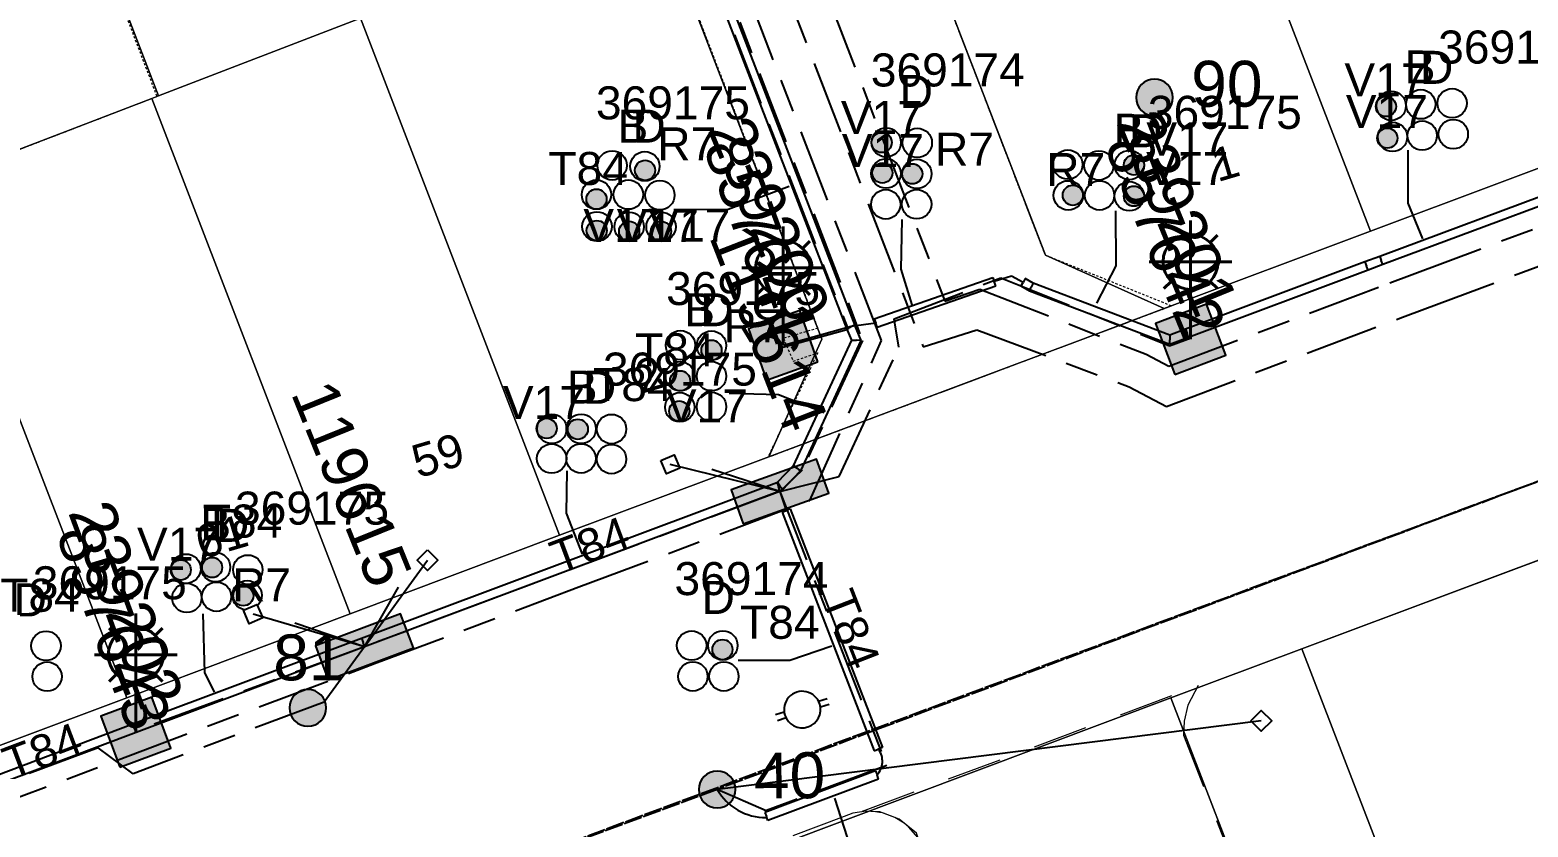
# Model space of a CAD drawing. Header units: metres. Extents: x 308616 to 310825, y 6264327 to 6267194.
# Drawn here: x 309909.7 to 309991.3, y 6266661.6 to 6266705 of the extents above; entities that cross this region are included whole.
import ezdxf
from ezdxf.enums import TextEntityAlignment as Align

# ---------------------------------------------------------------- set-up
doc = ezdxf.new("R2010")
doc.units = ezdxf.units.M
for name, pattern in [('Cable Exist OH', [1, 1, 0]), ('Cable Exist UG', [8.2, 4, -1.2, 1.8, -1.2]), ('Dash', [5, 3, -2]), ('HIDDEN', [0.375, 0.25, -0.125]), ('HIDDEN2', [0.1875, 0.125, -0.0625])]:
    doc.linetypes.add(name, pattern=pattern)
doc.layers.get('0').update_dxf_attribs({"color": 6})
for name, color, linetype in [('_User Miscellaneous9', 7, 'Continuous'), ('Equip_SP_LV_EXT', 7, 'Continuous'), ('Equip_SP_SL_EXT', 7, 'Continuous'), ('Mains_HV_EXT', 7, 'Continuous'), ('Mains_LV_EXT', 7, 'Continuous'), ('Mains_LV_SL_EXT', 7, 'Continuous'), ('Mains_SL_EXT', 7, 'Continuous'), ('Services_SP_EXT', 7, 'Continuous'), ('SupportsOH_SP_TR_HV_LV_SL_EXT', 7, 'Continuous'), ('SupportsUG_SP_LV_EXT', 7, 'Continuous'), ('SupportsUG_SP_LV_SL_EXT', 7, 'Continuous'), ('Trench_SP_EXT', 7, 'Continuous')]:
    doc.layers.add(name, color=color, linetype=linetype)
for name, color, linetype, lineweight in [('Cadastre Developer_SP_EXT', 7, 'Continuous', 5), ('Cadastre Land Parcels_SP_EXT', 7, 'Continuous', 5), ('Cadastre Other Property_SP_EXT', 7, 'HIDDEN', 5), ('Cadastre Roads_SP_EXT', 7, 'Continuous', 5)]:
    doc.layers.add(name, color=color, linetype=linetype, lineweight=lineweight)
doc.styles.add('COLUMN_LABEL', font='arial.ttf')
doc.styles.add('iecARIAL', font='arial.ttf', dxfattribs={"height": 2})
doc.styles.add('POLE_LABEL', font='arial.ttf')
doc.styles.get("Standard").update_dxf_attribs({"font": 'arial.ttf'})

# ---------------------------------------------------------------- blocks, each defined once
blk = doc.blocks.new('COLUMN_EXT')
blk.add_hatch(color=256).paths.add_polyline_path([(-1.485, 1.485), (-1.485, -1.485), (1.485, -1.485), (1.485, 1.485)])
blk.add_lwpolyline([(-1.485, -1.485), (1.485, -1.485), (1.485, 1.485), (-1.485, 1.485)], close=True)
for tag, height, style, flags, p in [('ASSET_NUM', 2.5, 'COLUMN_LABEL', 8, (2, 2)), ('STRUCTURE_PLANT_NUMBER', 0.2, 'POLE_LABEL', 9, (1.813, 0.031)), ('STREET_CODE', 0.2, 'COLUMN_LABEL', 9, (1.813, -0.2))]:
    blk.add_attdef(tag, text='', height=height, dxfattribs=dict(style=style, flags=flags)).set_placement(p, align=Align.MIDDLE_LEFT)
at = {"flags": 9}
for tag, p in [('OWNED_BY', (1.813, -0.6)), ('STATE', (1.813, -0.8)), ('COLUMN_TYPE', (1.813, -0.4)), ('STREETNAME', (1.813, -1.6)), ('USAGE', (1.813, -1)), ('LEGEND', (1.813, -1.2)), ('LOCATION', (1.813, -1.4)), ('SUBURB', (1.813, -1.8)), ('NOTES', (1.813, -2))]:
    blk.add_attdef(tag, text='', height=0.2, dxfattribs=at).set_placement(p, align=Align.MIDDLE_LEFT)
at = {"flags": 1}
blk.add_attdef('Z', (1.813, -2.351), '', height=0.2, dxfattribs=at)
blk = doc.blocks.new('PILLAR_EXT')
blk.add_hatch(color=256).paths.add_polyline_path([(-2.475, 0.99), (-2.475, -0.99), (2.475, -0.99), (2.475, 0.99)])
blk.add_lwpolyline([(-2.475, -0.99), (2.475, -0.99), (2.475, 0.99), (-2.475, 0.99)], close=True)
at = {"style": 'iecARIAL', "flags": 8}
blk.add_attdef('ASSET_NUM', (1.5, 3.5), '', height=2.5, dxfattribs=at)
for tag, p, flags in [('OWNED_BY', (0, -0.2), 9), ('STATE', (0, -0.4), 9), ('SUPPORT_TYPE', (0, -0.6), 9), ('USAGE', (0, -0.8), 9), ('LEGEND', (0, -1), 9), ('STREETNAME', (0, -1.8), 9), ('LOCATION', (0, -1.2), 9), ('NOTES', (0, -1.4), 9), ('PARENT', (0, -1.6), 9), ('SUBURB', (0, -2), 1)]:
    blk.add_attdef(tag, p, '', height=0.2, dxfattribs=dict(flags=flags))
blk = doc.blocks.new('DUCT_EXT')
blk.add_circle((0, 0.8), 0.8)
at = {"flags": 1}
blk.add_attdef('Z', (0, 0), '', height=0.2, dxfattribs=at)
at = {"flags": 9}
for tag, p in [('DUCT_CODE', (0, 0)), ('XSECT_TYPE', (0, -0.2)), ('STATE', (0, -0.6)), ('FB_REFERENCE', (0, -0.4)), ('NOTES', (0, -0.8))]:
    blk.add_attdef(tag, text='', height=0.2, dxfattribs=at).set_placement(p, align=Align.MIDDLE_LEFT)
blk = doc.blocks.new('LV_OH_LINKS_OPEN_EXT')
for p, q in [((-0.166, 4.966), (-0.166, 5.464)), ((0.166, 4.966), (0.166, 5.464)), ((-0.166, 3.002), (-0.166, 2.504)), ((0.166, 3.002), (0.166, 2.504))]:
    blk.add_line(p, q)
blk.add_lwpolyline([(0, 2.988, 1), (0, 4.98, 1)], format="xyb", close=True)
at = {"flags": 9}
for tag, p in [('ACTUAL_STATUS', (0, 0)), ('OPERATING_VOLTAGE', (0, -0.6)), ('ORIENTATION', (0, -0.8)), ('CONSTRUCTED_VOLTAGE', (0, -0.2)), ('NO_PHASES', (0, -0.4)), ('OWNED_BY', (0, -1)), ('STATE', (0, -1.2)), ('SWITCH_TYPE', (0, -1.4)), ('USAGE', (0, -1.6)), ('LEGEND', (0, -1.8)), ('NOTES', (0, -2))]:
    blk.add_attdef(tag, text='', height=0.2, dxfattribs=at).set_placement(p, align=Align.MIDDLE_LEFT)
at = {"flags": 1}
blk.add_attdef('Z', (0, 0), '', height=0.2, dxfattribs=at)
blk = doc.blocks.new('SL_LANTERN_EXT')
at = {"lineweight": 40}
for p, q in [((0, 1.968), (0, 6.468)), ((-1.459, 5.676), (-1.061, 5.278)), ((1.458, 5.676), (1.06, 5.278)), ((-2.25, 4.218), (2.25, 4.218)), ((-1.459, 2.759), (-1.061, 3.157)), ((0, 0), (0, 2.721)), ((1.458, 2.759), (1.06, 3.157))]:
    blk.add_line(p, q, dxfattribs=at)
blk.add_circle((0, 4.218), 1.5, dxfattribs=at)
at = {"style": 'iecARIAL', "flags": 8}
blk.add_attdef('ASSET_NUM', (1.5, 1.5), '', height=2.5, dxfattribs=at)
for tag, p, height, flags in [('CONSTRUCTED_VOLTAGE', (0.981, -0.653), 0.2, 9), ('CONTROL_TYPE', (0.981, -0.853), 0.2, 9), ('LNUMBER', (2.181, -3.253), 2.5, 8), ('OPERATING_VOLTAGE', (0.981, -1.653), 0.2, 9), ('LANTERN_PURPOSE', (0.981, -1.053), 0.2, 9), ('LANTERN_TYPE', (0.981, -1.253), 0.2, 9), ('NO_PHASES', (0.981, -1.453), 0.2, 9), ('ORIENTATION', (0.981, -1.853), 0.2, 9), ('OWNED_BY', (0.981, -2.053), 0.2, 9), ('STATE', (0.981, -2.253), 0.2, 9), ('USAGE', (0.981, -2.453), 0.2, 9), ('CEXIST', (0.981, -2.653), 0.2, 9), ('CNEW', (0.981, -2.853), 0.2, 9), ('CNUMBER', (0.981, -3.053), 0.2, 9), ('CREMOVE', (0.981, -3.253), 0.2, 9), ('CREPLACE', (0.981, -3.453), 0.2, 9), ('LKINGHEIGHT', (0.981, -3.653), 0.2, 9), ('LBRACKET', (0.981, -3.853), 0.2, 9), ('LBRACKETVOCAB', (0.981, -4.053), 0.2, 9), ('LCATEGORY', (0.981, -4.253), 0.2, 9), ('LCHARGE1', (0.981, -4.453), 0.2, 9), ('LCHARGE1PERCENT', (0.981, -4.653), 0.2, 9), ('LCHARGE2', (0.981, -4.853), 0.2, 9), ('LCHARGE2PERCENT', (0.981, -5.053), 0.2, 9), ('LCHARGE3', (0.981, -5.253), 0.2, 9), ('LCHARGE3PERCENT', (0.981, -5.453), 0.2, 9), ('LEXIST', (0.981, -5.653), 0.2, 9), ('LLAMP', (0.981, -5.853), 0.2, 9), ('LLAMPVOCAB', (0.981, -6.053), 0.2, 9), ('LMAST', (0.981, -6.253), 0.2, 9), ('LMASTVOCAB', (0.981, -6.453), 0.2, 9), ('LNEW', (0.981, -6.653), 0.2, 9), ('LANTNUMBER', (0.981, -6.853), 0.2, 9), ('LOUTREACH', (0.981, -7.253), 0.2, 9), ('LOUTREACHVOCAB', (0.981, -7.453), 0.2, 9), ('LRATECODE', (0.981, -7.653), 0.2, 9), ('LREMOVE', (0.981, -7.853), 0.2, 9), ('LREPLACE', (0.981, -8.053), 0.2, 9), ('LTYPE', (0.981, -8.253), 0.2, 9), ('LTYPEVOCAB', (0.981, -8.453), 0.2, 9), ('LEGEND', (0.981, -8.653), 0.2, 9), ('LOCATION', (0.981, -8.853), 0.2, 9), ('NOTES', (0.981, -9.053), 0.2, 9), ('STREETNAME', (0.981, -9.253), 0.2, 9), ('SUBURB', (0.981, -9.453), 0.2, 1)]:
    blk.add_attdef(tag, p, '', height=height, dxfattribs=dict(flags=flags))
blk = doc.blocks.new('CCP_EXT')
at = {"flags": 9}
for tag, p in [('USAGE', (0, -1.2)), ('LEGEND', (0, -1.4)), ('LIFE_SUPPORT', (0, -1.6)), ('STATE', (0, -1.8)), ('NOTES', (0, -2))]:
    blk.add_attdef(tag, text='', height=0.2, dxfattribs=at).set_placement(p, align=Align.MIDDLE_LEFT)
blk.add_wipeout([(0, 0.566), (0.566, 0), (0, -0.566), (-0.566, 0)])
blk.add_lwpolyline([(-0.566, 0), (0, 0.566), (0.566, 0), (0, -0.566), (-0.566, 0)])
at = {"flags": 1}
blk.add_attdef('Z', (0, 0), '', height=0.2, dxfattribs=at)
at = {"flags": 9}
for tag, p in [('CCP_TYPE', (0, 0)), ('OPERATING_VOLTAGE', (0, -0.6)), ('ORIENTATION', (0, -0.8)), ('CONSTRUCTED_VOLTAGE', (0, -0.2)), ('NO_PHASES', (0, -0.4)), ('OWNED_BY', (0, -1))]:
    blk.add_attdef(tag, text='', height=0.2, dxfattribs=at).set_placement(p, align=Align.MIDDLE_LEFT)
blk = doc.blocks.new('POLE_EXT')
blk.add_hatch(color=256).paths.add_polyline_path([(-1, 0, 1), (1, 0, 1)])
blk.add_lwpolyline([(-1, 0, 1), (1, 0, 1)], format="xyb", close=True)
for tag, height, flags, p in [('pNumber', 2.5, 8, (-17.84, 2.067)), ('OWNED_BY', 0.2, 9, (1.355, -0.4)), ('SPECIAL_USE', 0.2, 9, (1.355, -0.8)), ('PARENT', 0.2, 9, (1.355, -0.6)), ('cLV', 0.2, 9, (1.355, -1.4)), ('STATE', 0.2, 9, (1.355, -1)), ('hDepth', 0.2, 9, (1.355, -1.6)), ('USAGE', 0.2, 9, (1.355, -1.2)), ('cHV', 0.2, 9, (1.355, -2)), ('hDia', 0.2, 9, (1.355, -1.8)), ('LBRACKET', 0.2, 9, (1.355, -2.2)), ('LExisting', 0.2, 9, (1.355, -2.4)), ('LANTNUMBER', 0.2, 9, (1.355, -2.6)), ('LOther', 0.2, 9, (1.355, -2.8)), ('LRemove', 0.2, 9, (1.355, -3)), ('LEGEND', 0.2, 9, (1.355, -3.2)), ('cLinedev', 0.2, 9, (1.355, -3.4)), ('pExisting', 0.2, 9, (1.355, -3.8)), ('LOCATION', 0.2, 9, (1.355, -3.6)), ('PFNUMBER', 0.2, 9, (1.355, -4)), ('pFooting', 0.2, 9, (1.355, -4.4)), ('pNew', 0.2, 9, (1.355, -4.6)), ('pRelocate', 0.2, 9, (1.355, -5)), ('NEWPFNUMBER', 0.2, 9, (1.355, -4.2)), ('pRemove', 0.2, 9, (1.355, -5.2)), ('pReplace', 0.2, 9, (1.355, -5.4)), ('pStay', 0.2, 9, (1.355, -5.6)), ('pType', 0.2, 9, (1.355, -5.8)), ('cspan', 0.2, 9, (1.355, -6)), ('STREETNAME', 0.2, 9, (1.355, -6.2)), ('SUBURB', 0.2, 9, (1.355, -6.4)), ('NOTES', 0.2, 9, (1.355, -6.6)), ('OPERATED_BY', 0.2, 9, (1.355, -7.014)), ('MAINTAINED_BY', 0.2, 9, (1.355, -6.814))]:
    blk.add_attdef(tag, text='', height=height, dxfattribs=dict(flags=flags)).set_placement(p, align=Align.MIDDLE_LEFT)
at = {"style": 'POLE_LABEL'}
for tag, height, flags, p in [('ASSET_NUM', 2.5, 8, (2, 2)), ('STRUCTURE_PLANT_NUMBER', 0.2, 9, (1.355, 0.028)), ('STREET_CODE', 0.2, 9, (1.355, -0.2))]:
    blk.add_attdef(tag, text='', height=height, dxfattribs=dict(at, flags=flags)).set_placement(p, align=Align.MIDDLE_LEFT)
at = {"flags": 1}
blk.add_attdef('Z', (1.355, -7.328), '', height=0.2, dxfattribs=at)
blk = doc.blocks.new('CABLE_LARGE_EXT')
h = blk.add_hatch(color=256)
edge = h.paths.add_edge_path()
edge.add_arc((0, 0.55), 0.55, 0, 360)
blk.add_circle((0, 0.55), 0.55)
at = {"flags": 1}
blk.add_attdef('Z', (0, 0), '', height=0.2, dxfattribs=at)
at = {"flags": 9}
for tag, p in [('COND_CODE', (0, 0)), ('XSECT_SIZE', (0, -0.6)), ('STATE', (0, -0.4)), ('FB_REFERENCE', (0, -0.2)), ('NOTES', (0, -0.8))]:
    blk.add_attdef(tag, text='', height=0.2, dxfattribs=at).set_placement(p, align=Align.MIDDLE_LEFT)

msp = doc.modelspace()

# ---------------------------------------------------------------- linework, layer by layer
at = {"layer": '_User Miscellaneous9'}
for p, q in [((309954.654, 6266688.944), (309945.552, 6266712.578)), ((309954.206, 6266688.772), (309945.105, 6266712.404)), ((309996.932, 6266697.806), (309983.244, 6266692.704)), ((309997.288, 6266697.427), (309983.412, 6266692.254)), ((309982.436, 6266692.401), (309972.659, 6266688.733)), ((309983.244, 6266692.704), (309982.436, 6266692.401)), ((309982.436, 6266692.401), (309982.436, 6266692.401)), ((309982.436, 6266692.401), (309982.52, 6266692.176)), ((309982.436, 6266692.401), (309982.52, 6266692.176)), ((309982.604, 6266691.951), (309982.52, 6266692.176)), ((309982.604, 6266691.951), (309982.52, 6266692.176)), ((309983.412, 6266692.254), (309982.604, 6266691.951)), ((309983.244, 6266692.704), (309983.328, 6266692.479)), ((309983.412, 6266692.254), (309983.328, 6266692.479)), ((309955.702, 6266689.295), (309962.162, 6266691.557)), ((309962.162, 6266691.557), (309962.241, 6266691.33)), ((309963.931, 6266691.495), (309963.811, 6266691.287)), ((309964.359, 6266691.249), (309963.931, 6266691.495)), ((309982.604, 6266691.951), (309972.828, 6266688.284)), ((309982.604, 6266691.951), (309982.604, 6266691.951)), ((309955.86, 6266688.842), (309962.321, 6266691.104)), ((309962.321, 6266691.104), (309962.241, 6266691.33)), ((309963.691, 6266691.079), (309963.811, 6266691.287)), ((309964.152, 6266690.814), (309963.691, 6266691.079)), ((309964.152, 6266690.814), (309964.255, 6266691.031)), ((309971.807, 6266687.901), (309964.152, 6266690.814)), ((309964.359, 6266691.249), (309964.255, 6266691.031)), ((309971.808, 6266688.414), (309964.359, 6266691.249)), ((309954.652, 6266688.95), (309954.43, 6266688.858)), ((309954.654, 6266688.944), (309954.43, 6266688.858)), ((309954.996, 6266688.125), (309954.652, 6266688.95)), ((309955.702, 6266689.295), (309955.781, 6266689.069)), ((309955.86, 6266688.842), (309955.781, 6266689.069)), ((309951.294, 6266681.298), (309954.471, 6266688.136)), ((309951.696, 6266681.023), (309954.996, 6266688.125)), ((309954.206, 6266688.772), (309954.43, 6266688.858)), ((309954.208, 6266688.766), (309954.43, 6266688.858)), ((309954.471, 6266688.136), (309954.208, 6266688.766)), ((309954.471, 6266688.136), (309954.733, 6266688.13)), ((309954.996, 6266688.125), (309954.733, 6266688.13)), ((309972.828, 6266688.284), (309971.807, 6266687.901)), ((309971.807, 6266687.901), (309971.808, 6266688.157)), ((309972.659, 6266688.733), (309971.808, 6266688.414)), ((309971.808, 6266688.414), (309971.808, 6266688.157)), ((309972.659, 6266688.733), (309972.743, 6266688.508)), ((309972.659, 6266688.733), (309972.743, 6266688.508)), ((309972.828, 6266688.284), (309972.743, 6266688.508)), ((309972.828, 6266688.284), (309972.743, 6266688.508)), ((309950.425, 6266680.393), (309951.322, 6266681.327)), ((309950.696, 6266679.982), (309951.668, 6266680.995)), ((309951.322, 6266681.327), (309951.294, 6266681.298)), ((309951.294, 6266681.298), (309951.495, 6266681.161)), ((309951.322, 6266681.327), (309951.495, 6266681.161)), ((309951.668, 6266680.995), (309951.495, 6266681.161)), ((309951.696, 6266681.023), (309951.495, 6266681.161)), ((309951.668, 6266680.995), (309951.696, 6266681.023)), ((309950.394, 6266680.381), (309950.425, 6266680.393)), ((309950.394, 6266680.381), (309950.478, 6266680.156)), ((309950.394, 6266680.381), (309950.478, 6266680.156)), ((309950.425, 6266680.393), (309950.561, 6266680.187)), ((309950.563, 6266679.931), (309950.478, 6266680.156)), ((309950.563, 6266679.931), (309950.478, 6266680.156)), ((309950.696, 6266679.982), (309950.561, 6266680.187)), ((309950.563, 6266679.931), (309950.696, 6266679.982)), ((309950.677, 6266678.77), (309950.901, 6266678.856)), ((309950.677, 6266678.77), (309955.699, 6266665.76)), ((309951.125, 6266678.943), (309950.901, 6266678.856)), ((309951.125, 6266678.943), (309956.146, 6266665.933)), ((309915.316, 6266667.222), (309927.768, 6266671.893)), ((309927.768, 6266671.893), (309927.853, 6266671.669)), ((309927.768, 6266671.893), (309927.853, 6266671.669)), ((309915.484, 6266666.773), (309927.937, 6266671.444)), ((309927.937, 6266671.444), (309927.853, 6266671.669)), ((309927.937, 6266671.444), (309927.853, 6266671.669)), ((309903.38, 6266662.745), (309915.316, 6266667.222)), ((309915.316, 6266667.222), (309915.4, 6266666.997)), ((309915.316, 6266667.222), (309915.4, 6266666.997)), ((309915.484, 6266666.773), (309915.4, 6266666.997)), ((309915.484, 6266666.773), (309915.4, 6266666.997)), ((309903.548, 6266662.295), (309915.484, 6266666.773)), ((309955.699, 6266665.76), (309955.922, 6266665.847)), ((309956.146, 6266665.933), (309955.922, 6266665.847)), ((309955.773, 6266664.671), (309949.742, 6266662.405)), ((309955.773, 6266664.671), (309955.857, 6266664.446)), ((309955.941, 6266664.221), (309955.857, 6266664.446)), ((309955.941, 6266664.221), (309949.911, 6266661.956)), ((309949.742, 6266662.405), (309949.826, 6266662.18)), ((309949.911, 6266661.956), (309949.826, 6266662.18))]:
    msp.add_line(p, q, dxfattribs=at)
for points in [[(309984.764, 6266698.485), (309984.764, 6266695.598), (309985.567, 6266693.666)], [(309944.782, 6266695.254), (309947.734, 6266695.267), (309951.062, 6266696.519)], [(309957.204, 6266694.717), (309957.151, 6266691.997), (309957.756, 6266690.063)], [(309968.84, 6266695.186), (309968.86, 6266692.187), (309967.819, 6266690.154)], [(309947.797, 6266685.244), (309950.479, 6266685.179), (309952.977, 6266684.199)], [(309938.947, 6266681.024), (309938.918, 6266678.711), (309939.787, 6266676.476)], [(309938.947, 6266681.024), (309938.918, 6266678.711), (309939.787, 6266676.476)], [(309919.115, 6266673.222), (309919.208, 6266670.029), (309919.746, 6266668.962)], [(309948.285, 6266670.698), (309951.11, 6266670.698), (309953.389, 6266671.475)], [(309954.251, 6266657.915), (309954.251, 6266661.029), (309953.548, 6266663.182)]]:
    msp.add_lwpolyline(points, dxfattribs=at)
at = {"layer": 'Cadastre Developer_SP_EXT', "linetype": 'Dash'}
msp.add_lwpolyline([(309909.242, 6266698.574), (309916.334, 6266701.306), (309916.712, 6266701.451), (309906.644, 6266727.591)], dxfattribs=at)
msp.add_lwpolyline([(309961.736, 6266651.581), (309958.099, 6266661.014), (309957.561, 6266661.627), (309957.328, 6266661.818), (309956.823, 6266662.124), (309956.201, 6266662.356), (309956.037, 6266662.395), (309955.984, 6266662.407), (309955.771, 6266662.439), (309955.263, 6266662.465), (309954.538, 6266662.362), (309954.069, 6266662.188), (309944.532, 6266658.584), (309933.947, 6266654.593), (309944.797, 6266626.461), (309968.058, 6266635.193), (309961.736, 6266651.581)], close=True, dxfattribs=at)
at = {"layer": 'Cadastre Land Parcels_SP_EXT', "linetype": 'Continuous'}
for points in [[(309920.512, 6266855.676), (309926.722, 6266839.548), (309932.999, 6266823.243), (309939.277, 6266806.938), (309945.492, 6266790.795), (309956.635, 6266761.853), (309960.949, 6266750.649), (309971.844, 6266722.351), (309982.732, 6266694.071), (309996.787, 6266699.335), (309996.787, 6266699.335), (309999.68, 6266705.755), (309932.546, 6266880.158)], [(309920.512, 6266855.676), (309926.722, 6266839.548), (309932.999, 6266823.243), (309939.277, 6266806.938), (309945.492, 6266790.795), (309956.635, 6266761.853), (309960.949, 6266750.649), (309971.844, 6266722.351), (309982.732, 6266694.071), (309996.787, 6266699.335), (309996.787, 6266699.335), (309999.68, 6266705.755), (309932.546, 6266880.158)], [(309907.793, 6266730.18), (309917.931, 6266734.084), (309926.077, 6266737.222), (309929.715, 6266737.074), (309933.043, 6266735.597), (309935.593, 6266732.998), (309943.734, 6266711.862), (309952.848, 6266688.2), (309949.96, 6266681.778), (309962.892, 6266686.629), (309966.637, 6266688.034), (309971.504, 6266689.859), (309965.023, 6266692.763), (309955.982, 6266716.243), (309946.881, 6266739.871), (309949.752, 6266746.336), (309960.949, 6266750.649), (309956.635, 6266761.853), (309946.513, 6266757.955), (309936.382, 6266754.053), (309926.263, 6266750.156), (309908.522, 6266743.324)], [(309909.242, 6266698.575), (309916.334, 6266701.307), (309916.711, 6266701.451), (309906.643, 6266727.592)]]:
    msp.add_lwpolyline(points, dxfattribs=at)
for points in [[(309927.704, 6266705.687), (309928.717, 6266706.077), (309917.931, 6266734.084), (309907.793, 6266730.18), (309906.643, 6266727.592), (309916.711, 6266701.451), (309927.704, 6266705.687)], [(309982.732, 6266694.071), (309971.844, 6266722.351), (309955.982, 6266716.243), (309965.023, 6266692.763), (309971.504, 6266689.859), (309982.732, 6266694.071)], [(309949.96, 6266681.778), (309952.848, 6266688.2), (309943.734, 6266711.862), (309928.717, 6266706.077), (309927.704, 6266705.687), (309938.561, 6266677.502), (309949.96, 6266681.778)], [(309938.561, 6266677.502), (309927.704, 6266705.687), (309916.711, 6266701.451), (309916.334, 6266701.307), (309927.152, 6266673.221), (309938.561, 6266677.502)], [(309927.152, 6266673.221), (309916.334, 6266701.307), (309909.242, 6266698.575), (309904.196, 6266696.632), (309914.975, 6266668.654), (309927.152, 6266673.221)], [(309914.975, 6266668.654), (309904.196, 6266696.632), (309892.06, 6266691.958), (309902.798, 6266664.086), (309914.975, 6266668.654)], [(310176.97, 6266487.118), (310099.826, 6266458.205), (310010.598, 6266683.157), (309979, 6266671.311), (310085.486, 6266395.093), (310189.892, 6266412.238), (310203.901, 6266417.1), (310176.97, 6266487.118)], [(310189.892, 6266412.238), (310085.486, 6266395.093), (309979, 6266671.311), (309971.864, 6266668.642), (310139.363, 6266234.194), (310146.265, 6266236.547), (310244.51, 6266270.174), (310189.892, 6266412.238)], [(310074.015, 6266211.622), (310122.598, 6266228.412), (310131.962, 6266231.641), (310135.646, 6266232.911), (310139.363, 6266234.194), (309971.864, 6266668.642), (309890.289, 6266638.003), (309962.65, 6266450.297), (310051.357, 6266220.139), (310056.917, 6266205.713), (310074.015, 6266211.622)]]:
    msp.add_lwpolyline(points, close=True, dxfattribs=at)
at = {"layer": 'Cadastre Other Property_SP_EXT', "linetype": 'HIDDEN2'}
msp.add_lwpolyline([(309909.112, 6266698.525), (309916.626, 6266701.419), (309906.643, 6266727.592)], dxfattribs=at)
at = {"layer": 'Mains_HV_EXT', "linetype": 'Cable Exist UG'}
for points in [[(309939.661, 6266712.761), (309941.464, 6266713.561), (309949.376, 6266716.602), (309949.376, 6266716.602), (309950.256, 6266714.403), (309950.256, 6266714.403), (309959.552, 6266690.268), (309961.462, 6266690.915), (309961.462, 6266690.915), (309970.521, 6266687.369), (309971.752, 6266686.719), (309971.752, 6266686.719), (309983.786, 6266691.262), (309985.005, 6266691.719), (309985.005, 6266691.719), (309999.009, 6266696.964), (310002.415, 6266704.523), (310002.179, 6266707.426), (310011.58, 6266710.764)], [(309939.661, 6266712.761), (309940.02, 6266711.113), (309948.152, 6266714.276), (309948.152, 6266714.276), (309949.473, 6266710.872), (309958.369, 6266687.776), (309961.296, 6266688.707), (309969.588, 6266685.6), (309971.615, 6266684.529), (309984.49, 6266689.39), (309985.707, 6266689.846), (310000.491, 6266695.383), (310004.45, 6266704.171), (310004.297, 6266706.056), (310012.25, 6266708.879), (310012.856, 6266709.158)]]:
    msp.add_lwpolyline(points, dxfattribs=at)
at = {"layer": 'Mains_LV_EXT', "linetype": 'Cable Exist UG'}
for points in [[(309954.048, 6266715.442), (309953.84, 6266713.18), (309953.84, 6266713.18), (309947.443, 6266710.671), (309946.504, 6266710.32), (309946.504, 6266710.32), (309955.065, 6266688.112), (309951.776, 6266681.056), (309950.561, 6266679.888)], [(309950.561, 6266679.888), (309956.378, 6266664.962), (309956.378, 6266664.962), (309949.806, 6266662.494), (309947.146, 6266663.655)], [(309927.927, 6266671.427), (309925.726, 6266668.414), (309925.726, 6266668.414), (309915.32, 6266664.511), (309913.411, 6266665.927), (309913.411, 6266665.927), (309903.668, 6266662.257)]]:
    msp.add_lwpolyline(points, dxfattribs=at)
at = {"layer": 'Mains_LV_EXT', "linetype": 'Cable Exist OH'}
msp.add_lwpolyline([(309947.146, 6266663.655), (309890.627, 6266642.753)], dxfattribs=at)
at = {"layer": 'Mains_LV_SL_EXT', "linetype": 'Cable Exist UG'}
for points in [[(309950.561, 6266679.888), (309953.797, 6266680.715), (309953.797, 6266680.715), (309957.043, 6266687.755), (309956.786, 6266689.299), (309962.605, 6266691.538), (309962.605, 6266691.538), (309971.787, 6266687.829), (309972.961, 6266688.27)], [(309927.927, 6266671.427), (309915.4, 6266666.821)]]:
    msp.add_lwpolyline(points, dxfattribs=at)
at = {"layer": 'Mains_SL_EXT', "linetype": 'Cable Exist UG'}
msp.add_lwpolyline([(309931.693, 6266734.854), (309932.981, 6266736.736), (309935.899, 6266737.685), (309935.899, 6266737.685), (309938.647, 6266734.929), (309945.267, 6266717.706), (309944.246, 6266714.771), (309944.246, 6266714.771), (309945.14, 6266712.417), (309954.275, 6266688.719), (309950.598, 6266687.7)], dxfattribs=at)
at = {"layer": 'Trench_SP_EXT', "linetype": 'Cable Exist UG'}
for points in [[(309963.811, 6266691.287), (309963.179, 6266691.626), (309962.241, 6266691.33)], [(309955.781, 6266689.069), (309954.44, 6266688.887)], [(309954.44, 6266688.887), (309950.763, 6266687.837)], [(309950.561, 6266679.888), (309946.851, 6266681.085)], [(309950.561, 6266679.888), (309950.901, 6266678.856)], [(309927.927, 6266671.427), (309929.785, 6266674.68)], [(309927.927, 6266671.427), (309924.137, 6266672.718)]]:
    msp.add_lwpolyline(points, dxfattribs=at)
for points in [[(309955.857, 6266664.446, 0.35594), (309955.941, 6266665.834)], [(309949.82, 6266662.129, -0.273025), (309947.146, 6266663.655)]]:
    msp.add_lwpolyline(points, format="xyb", dxfattribs=at)

# ---------------------------------------------------------------- block references
at = {"layer": '_User Miscellaneous9'}
for name, p, rotation in [('CABLE_LARGE_EXT', (309983.028, 6266700.869), 270.1187689702226), ('DUCT_EXT', (309984.668, 6266700.907), 90.0000000000002), ('DUCT_EXT', (309984.677, 6266700.989), 269.9999999999998), ('DUCT_EXT', (309986.383, 6266701.043), 270.2769366014311), ('DUCT_EXT', (309955.555, 6266698.909), 269.9999999999998), ('DUCT_EXT', (309957.246, 6266698.884), 270.2170284126997), ('CABLE_LARGE_EXT', (309983.106, 6266699.146), 270.1187689702226), ('DUCT_EXT', (309984.738, 6266699.211), 90.0000000000002), ('DUCT_EXT', (309984.757, 6266699.277), 270.550903966392), ('DUCT_EXT', (309986.449, 6266699.366), 269.7310077192989), ('CABLE_LARGE_EXT', (309955.555, 6266698.909), 270.1187689702226), ('DUCT_EXT', (309955.542, 6266697.217), 269.9999999999998), ('DUCT_EXT', (309957.224, 6266697.196), 269.9999999999998), ('DUCT_EXT', (309967.048, 6266697.707), 90.32554070775453), ('DUCT_EXT', (309968.742, 6266697.657), 90.0000000000002), ('DUCT_EXT', (309970.399, 6266697.682), 90.4535408383229), ('CABLE_LARGE_EXT', (309970.399, 6266697.682), 90.0000000000002), ('CABLE_LARGE_EXT', (309955.593, 6266697.245), 270.1187689702226), ('CABLE_LARGE_EXT', (309957.224, 6266697.196), 270.1187689702226), ('DUCT_EXT', (309955.53, 6266695.538), 269.9999999999998), ('DUCT_EXT', (309957.213, 6266695.544), 269.9999999999998), ('DUCT_EXT', (309967.073, 6266696.032), 90.38552066290247), ('CABLE_LARGE_EXT', (309967.073, 6266696.032), 90.0000000000002), ('DUCT_EXT', (309968.777, 6266696.025), 90.0000000000002), ('DUCT_EXT', (309970.399, 6266695.981), 90.18560671326958), ('CABLE_LARGE_EXT', (309970.399, 6266695.981), 90.0000000000002), ('DUCT_EXT', (309938.935, 6266683.305), 90.0000000000002), ('DUCT_EXT', (309938.935, 6266683.305), 269.9999999999998), ('DUCT_EXT', (309940.59, 6266683.29), 270.2769366014311), ('CABLE_LARGE_EXT', (309937.304, 6266683.329), 270.1187689702226), ('CABLE_LARGE_EXT', (309938.999, 6266683.281), 270.1187689702226), ('DUCT_EXT', (309938.927, 6266681.684), 90.0000000000002), ('DUCT_EXT', (309938.927, 6266681.684), 270.550903966392), ('DUCT_EXT', (309940.59, 6266681.662), 269.7310077192989), ('CABLE_LARGE_EXT', (309917.369, 6266675.615), 270.1187689702226), ('DUCT_EXT', (309919.005, 6266675.684), 90.0000000000002), ('DUCT_EXT', (309919.013, 6266675.768), 269.9999999999998), ('CABLE_LARGE_EXT', (309919.076, 6266675.748), 270.1187689702226), ('DUCT_EXT', (309920.772, 6266675.625), 270.2769366014311), ('DUCT_EXT', (309920.735, 6266674.238), 269.7310077192989), ('DUCT_EXT', (309919.05, 6266674.092), 90.0000000000002), ('DUCT_EXT', (309919.071, 6266674.151), 270.550903966392), ('DUCT_EXT', (309909.777, 6266671.476), 270.2769366014311), ('DUCT_EXT', (309909.838, 6266669.811), 269.7310077192989)]:
    msp.add_blockref(name, p, dxfattribs=dict(at, rotation=rotation))
for name, p in [('DUCT_EXT', (309941.421, 6266696.857)), ('DUCT_EXT', (309943.204, 6266696.811)), ('CABLE_LARGE_EXT', (309943.216, 6266696.842)), ('DUCT_EXT', (309940.567, 6266695.267)), ('CABLE_LARGE_EXT', (309940.567, 6266695.267)), ('DUCT_EXT', (309942.304, 6266695.267)), ('DUCT_EXT', (309944.025, 6266695.238)), ('DUCT_EXT', (309940.596, 6266693.531)), ('CABLE_LARGE_EXT', (309940.583, 6266693.557)), ('DUCT_EXT', (309942.348, 6266693.516)), ('CABLE_LARGE_EXT', (309942.348, 6266693.516)), ('DUCT_EXT', (309944.084, 6266693.516)), ('CABLE_LARGE_EXT', (309944.084, 6266693.516)), ('DUCT_EXT', (309945.144, 6266687.062)), ('DUCT_EXT', (309946.834, 6266687.041)), ('CABLE_LARGE_EXT', (309946.834, 6266687.041)), ('DUCT_EXT', (309945.124, 6266685.372)), ('CABLE_LARGE_EXT', (309945.124, 6266685.372)), ('DUCT_EXT', (309946.834, 6266685.372)), ('DUCT_EXT', (309945.103, 6266683.682)), ('CABLE_LARGE_EXT', (309945.077, 6266683.722)), ('DUCT_EXT', (309946.834, 6266683.702)), ('DUCT_EXT', (309945.753, 6266670.695)), ('DUCT_EXT', (309947.452, 6266670.703)), ('CABLE_LARGE_EXT', (309947.43, 6266670.724)), ('DUCT_EXT', (309945.823, 6266669.014)), ('DUCT_EXT', (309947.509, 6266669.014))]:
    msp.add_blockref(name, p, dxfattribs=at)
at = {"layer": 'Equip_SP_LV_EXT', "rotation": 287.6572978717294}
msp.add_blockref('LV_OH_LINKS_OPEN_EXT', (309947.985, 6266666.8), dxfattribs=at)
at = {"layer": 'Equip_SP_SL_EXT'}
ref = msp.add_blockref('SL_LANTERN_EXT', (309972.936, 6266688.185), dxfattribs=at)
ref.add_attrib('ASSET_NUM', '239201', dxfattribs={"layer": '0', "height": 2.5, "rotation": 292.30621, "style": 'iecARIAL'}).set_placement((309974.436, 6266689.685), align=Align.MIDDLE_RIGHT)
ref = msp.add_blockref('SL_LANTERN_EXT', (309950.74, 6266687.856), dxfattribs=at)
ref.add_attrib('ASSET_NUM', '239200', dxfattribs={"layer": '0', "height": 2.5, "rotation": 292.64422, "style": 'iecARIAL'}).set_placement((309952.24, 6266689.356), align=Align.MIDDLE_RIGHT)
ref = msp.add_blockref('SL_LANTERN_EXT', (309915.47, 6266666.774), dxfattribs=at)
ref.add_attrib('ASSET_NUM', '239202', dxfattribs={"layer": '0', "height": 2.5, "rotation": 290.27438, "style": 'iecARIAL'}).set_placement((309916.97, 6266668.274), align=Align.MIDDLE_RIGHT)
at = {"layer": 'SupportsOH_SP_TR_HV_LV_SL_EXT'}
ref = msp.add_blockref('POLE_EXT', (309970.97, 6266701.358), dxfattribs=at)
ref.add_attrib('ASSET_NUM', '90', dxfattribs={"layer": '0', "height": 2.5, "style": 'POLE_LABEL'}).set_placement((309972.97, 6266702.108), align=Align.MIDDLE_LEFT)
ref = msp.add_blockref('POLE_EXT', (309924.843, 6266668.099), dxfattribs=at)
ref.add_attrib('ASSET_NUM', '81', dxfattribs={"layer": '0', "height": 2.5, "style": 'POLE_LABEL'}).set_placement((309926.843, 6266668.849), align=Align.BOTTOM_RIGHT)
ref = msp.add_blockref('POLE_EXT', (309947.146, 6266663.655), dxfattribs=at)
ref.add_attrib('ASSET_NUM', '40', dxfattribs={"layer": '0', "height": 2.5, "rotation": 0.42246, "style": 'POLE_LABEL'}).set_placement((309949.146, 6266664.405), align=Align.MIDDLE_LEFT)
at = {"layer": 'SupportsUG_SP_LV_EXT'}
ref = msp.add_blockref('PILLAR_EXT', (309950.561, 6266679.888), dxfattribs=dict(at, rotation=19.74274800171627))
ref.add_attrib('ASSET_NUM', '119614', dxfattribs={"layer": '0', "height": 2.5, "rotation": 291.20029, "style": 'iecARIAL'}).set_placement((309952.061, 6266683.388), align=Align.MIDDLE_RIGHT)
ref = msp.add_blockref('PILLAR_EXT', (309927.927, 6266671.427), dxfattribs=dict(at, rotation=20.51682989772932))
ref.add_attrib('ASSET_NUM', '119615', dxfattribs={"layer": '0', "height": 2.5, "rotation": 292.0383, "style": 'iecARIAL'}).set_placement((309929.427, 6266674.927), align=Align.MIDDLE_RIGHT)
at = {"layer": 'SupportsUG_SP_LV_SL_EXT'}
ref = msp.add_blockref('COLUMN_EXT', (309950.74, 6266687.856), dxfattribs=dict(at, rotation=109.5332040927855))
ref.add_attrib('ASSET_NUM', '857641', dxfattribs={"layer": '0', "height": 2.5, "rotation": 290.31169, "style": 'COLUMN_LABEL'}).set_placement((309952.74, 6266688.606), align=Align.TOP_RIGHT)
ref = msp.add_blockref('COLUMN_EXT', (309972.936, 6266688.185), dxfattribs=dict(at, rotation=20.83252557990332))
ref.add_attrib('ASSET_NUM', '857642', dxfattribs={"layer": '0', "height": 2.5, "rotation": 292.30621, "style": 'COLUMN_LABEL'}).set_placement((309974.936, 6266688.935), align=Align.TOP_RIGHT)
ref = msp.add_blockref('COLUMN_EXT', (309915.471, 6266666.774), dxfattribs=dict(at, rotation=20.39448648358444))
ref.add_attrib('ASSET_NUM', '857643', dxfattribs={"layer": '0', "height": 2.5, "rotation": 290.27438, "style": 'COLUMN_LABEL'}).set_placement((309917.471, 6266667.524), align=Align.TOP_RIGHT)

# ---------------------------------------------------------------- texts
at = {"layer": '_User Miscellaneous9'}
for s, p in [('369175', (309986.425, 6266703.208)), ('369174', (309955.513, 6266701.96)), ('B', (309984.601, 6266702.129)), ('D', (309985.436, 6266702.103)), ('V17', (309981.315, 6266701.423)), ('369175', (309940.538, 6266700.168)), ('D', (309957.086, 6266700.785)), ('V17', (309953.879, 6266699.374)), ('369175', (309970.607, 6266699.651)), ('V17', (309981.393, 6266699.7)), ('B', (309941.715, 6266698.902)), ('D', (309942.524, 6266698.902)), ('B', (309968.743, 6266698.679)), ('D', (309969.579, 6266698.646)), ('R7', (309943.878, 6266697.931)), ('V17', (309970.525, 6266698.198)), ('V17', (309953.932, 6266697.565)), ('R7', (309959.012, 6266697.649)), ('T84', (309937.947, 6266696.592)), ('R7', (309965.07, 6266696.536)), ('V17', (309970.512, 6266696.586)), ('V17', (309939.85, 6266693.49)), ('V17', (309941.671, 6266693.487)), ('V17', (309943.393, 6266693.501)), ('369175', (309944.361, 6266690.05)), ('B', (309945.35, 6266688.896)), ('D', (309946.216, 6266688.896)), ('R7', (309947.494, 6266688.01)), ('T84', (309942.671, 6266686.711)), ('369175', (309940.919, 6266685.66)), ('B', (309938.952, 6266684.683)), ('D', (309939.827, 6266684.671)), ('T84', (309940.383, 6266684.815)), ('V17', (309935.468, 6266683.837)), ('V17', (309944.344, 6266683.655)), ('369175', (309920.874, 6266678.084)), ('T84', (309919.115, 6266677.379)), ('B', (309918.985, 6266677.229)), ('D', (309919.836, 6266677.146)), ('V17', (309915.533, 6266676.123)), ('369175', (309909.857, 6266674.015)), ('369174', (309944.817, 6266674.244)), ('T84', (309908.083, 6266673.337)), ('D', (309946.294, 6266673.219)), ('D', (309908.811, 6266673.083)), ('T84', (309948.388, 6266671.864))]:
    msp.add_text(s, height=1.8, dxfattribs=at).set_placement(p)
at = {"layer": 'Cadastre Land Parcels_SP_EXT'}
for s, rotation, p in [('1', 16.41848, (309974.405, 6266696.74)), ('2', 16.41737, (309943.029, 6266685.214)), ('59', 16.42026, (309930.839, 6266680.604)), ('61', 16.41433, (309919.046, 6266676.179))]:
    msp.add_text(s, height=1.8, rotation=rotation, dxfattribs=at).set_placement(p)
at = {"layer": 'Mains_LV_EXT'}
for rotation, p in [(20.49734, (309938.487, 6266675.375)), (291.29165, (309952.823, 6266674.084)), (20.64063, (309908.665, 6266664.14))]:
    msp.add_text('T84', height=1.8, rotation=rotation, dxfattribs=at).set_placement(p)

# ---------------------------------------------------------------- next in the draw order: block references
at = {"layer": 'Services_SP_EXT'}
for p, rotation in [((309944.591, 6266681.37), 337.7427479595719), ((309931.363, 6266676.146), 269.9999999999998), ((309921.86, 6266673.209), 338.5168303024194)]:
    msp.add_blockref('CCP_EXT', p, dxfattribs=dict(at, rotation=rotation))
msp.add_blockref('CCP_EXT', (309976.788, 6266667.396), dxfattribs=at)

# ---------------------------------------------------------------- next in the draw order: block references
for p, rotation in [((309944.591, 6266681.37), 337.7427479595719), ((309931.363, 6266676.146), 269.9999999999998), ((309921.86, 6266673.209), 338.5168303024194)]:
    msp.add_blockref('CCP_EXT', p, dxfattribs=dict(at, rotation=rotation))
msp.add_blockref('CCP_EXT', (309976.788, 6266667.396), dxfattribs=at)

# ---------------------------------------------------------------- next in the draw order: linework, layer by layer
at = {"layer": '_User Miscellaneous9'}
for p, q in [((309927.768, 6266671.893), (309950.394, 6266680.381)), ((309927.937, 6266671.444), (309950.563, 6266679.931))]:
    msp.add_line(p, q, dxfattribs=at)
at = {"layer": 'Cadastre Developer_SP_EXT', "linetype": 'Dash'}
for points in [[(309907.792, 6266730.181), (309917.931, 6266734.085), (309926.076, 6266737.222), (309929.716, 6266737.074), (309933.044, 6266735.597), (309935.594, 6266732.997), (309943.733, 6266711.862), (309952.848, 6266688.2), (309949.961, 6266681.777), (309962.892, 6266686.628), (309966.638, 6266688.034), (309971.504, 6266689.859), (309965.023, 6266692.763), (309955.982, 6266716.243), (309946.881, 6266739.871), (309949.752, 6266746.335), (309960.949, 6266750.649), (309956.635, 6266761.852), (309946.512, 6266757.956), (309936.383, 6266754.053), (309926.263, 6266750.156), (309908.522, 6266743.324)], [(310081.431, 6266341.277), (310021.033, 6266497.857), (310013.919, 6266516.3), (310006.805, 6266534.741), (309999.691, 6266553.182), (309991.272, 6266575.012), (309982.844, 6266596.86), (309975.15, 6266616.808), (309968.058, 6266635.193), (309961.736, 6266651.581), (309957.998, 6266661.272), (309957.057, 6266662.037), (309956.008, 6266662.429), (309955.062, 6266662.473), (309973.358, 6266669.318), (309972.794, 6266668.244), (309972.587, 6266667.381), (309972.556, 6266666.62), (310061.772, 6266435.328), (310105.244, 6266322.639)]]:
    msp.add_lwpolyline(points, dxfattribs=at)
at = {"layer": 'Cadastre Other Property_SP_EXT', "linetype": 'HIDDEN2'}
msp.add_lwpolyline([(309935.632, 6266733.068), (309952.621, 6266688.788), (309950.755, 6266688.24), (309951.287, 6266686.991), (309952.629, 6266687.453), (309949.902, 6266681.756), (309971.89, 6266690.004), (309971.89, 6266690.004), (309965.023, 6266692.763), (309946.881, 6266739.871)], dxfattribs=at)
at = {"layer": 'Cadastre Roads_SP_EXT', "linetype": 'Continuous'}
msp.add_lwpolyline([(309890.289, 6266638.003), (309971.864, 6266668.642), (309979, 6266671.311), (310003.456, 6266680.48), (309996.787, 6266699.335), (309982.732, 6266694.071), (309971.504, 6266689.859), (309966.637, 6266688.034), (309962.893, 6266686.629), (309949.96, 6266681.778), (309938.561, 6266677.502), (309927.152, 6266673.221), (309914.975, 6266668.654), (309902.798, 6266664.086), (309890.427, 6266659.445), (309866.094, 6266650.335), (309847.382, 6266643.329), (309822.52, 6266634.021), (309810.325, 6266629.455), (309814.005, 6266609.37), (309890.289, 6266638.003)], close=True, dxfattribs=at)
at = {"layer": 'Mains_HV_EXT', "linetype": 'Cable Exist UG'}
msp.add_lwpolyline([(309852.755, 6266654.78), (309855.456, 6266647.932), (309852.564, 6266642.05), (309867.362, 6266647.606), (309867.362, 6266647.606), (309891.479, 6266656.636), (309928.479, 6266670.515), (309939.614, 6266674.693), (309939.614, 6266674.693), (309952.184, 6266679.408), (309956.097, 6266688.111), (309946.533, 6266712.94), (309944.968, 6266716.847), (309938.832, 6266714.29), (309939.825, 6266712.877)], dxfattribs=at)
at = {"layer": 'Mains_HV_EXT', "linetype": 'Cable Exist OH'}
msp.add_lwpolyline([(309890.627, 6266642.66), (310009.304, 6266686.973), (310038.073, 6266697.786)], dxfattribs=at)
at = {"layer": 'Mains_LV_EXT', "linetype": 'Cable Exist OH'}
msp.add_lwpolyline([(310009.303, 6266686.973), (309947.146, 6266663.655)], dxfattribs=at)
at = {"layer": 'Mains_LV_EXT', "linetype": 'Cable Exist UG'}
msp.add_lwpolyline([(309950.561, 6266679.888), (309927.927, 6266671.427)], dxfattribs=at)
at = {"layer": 'Services_SP_EXT'}
for points in [[(309950.561, 6266679.888), (309944.591, 6266681.37)], [(309927.927, 6266671.427), (309931.363, 6266676.146)], [(309927.927, 6266671.427), (309921.86, 6266673.209)], [(309976.788, 6266667.396), (309947.146, 6266663.655)]]:
    msp.add_lwpolyline(points, dxfattribs=at)

# ---------------------------------------------------------------- next in the draw order: block references
at = {"layer": '_User Miscellaneous9', "rotation": 270.1187689702226}
msp.add_blockref('CABLE_LARGE_EXT', (309920.775, 6266674.208), dxfattribs=at)

# ---------------------------------------------------------------- next in the draw order: texts
at = {"layer": '_User Miscellaneous9'}
msp.add_text('R7', height=1.8, dxfattribs=at).set_placement((309920.716, 6266673.907))

doc.saveas('drawing.dxf')
